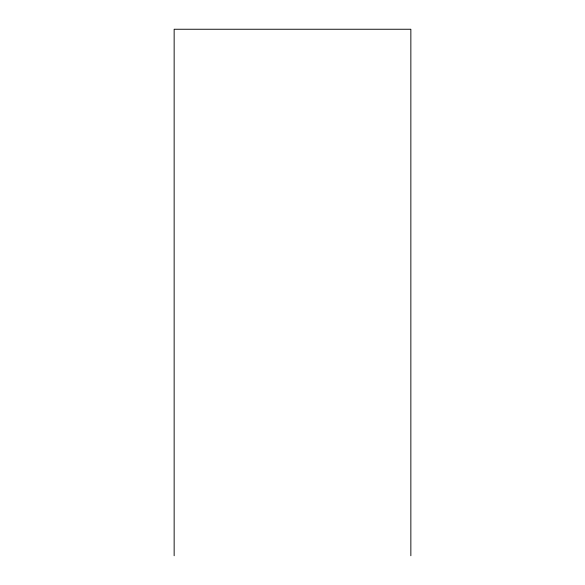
<?xml version="1.0" encoding="UTF-8"?>
<svg xmlns="http://www.w3.org/2000/svg" width="585" height="585" viewBox="0 0 585 585"><rect width="100%" height="100%" fill="white"/><g stroke="black" fill="none" stroke-linecap="round" stroke-linejoin="round"><path stroke-width="0.88" d="M410.853 555.75L410.853 29.25L174.147 29.25L174.147 555.75"/></g></svg>
